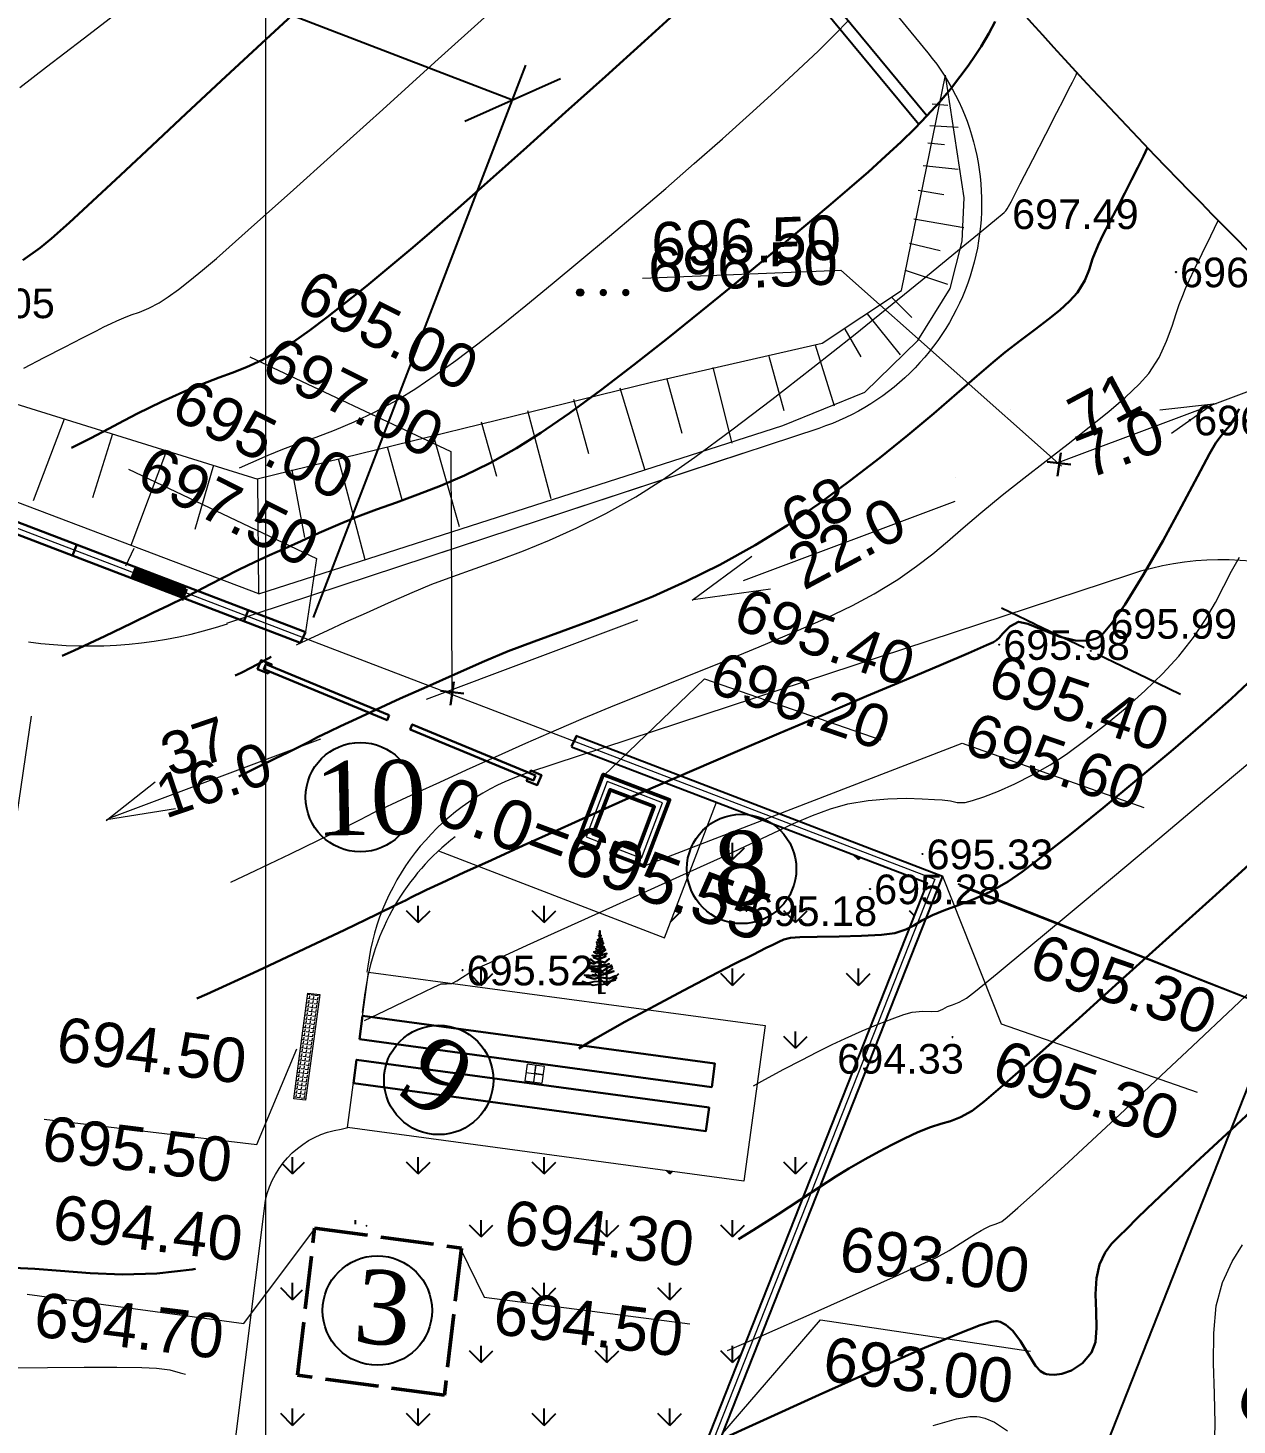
# Model space of a CAD drawing. Header units: feet. Extents: x 3381 to 1374491, y 675186 to 8751562.
# Drawn here: x 686573.64 to 686614.44, y 4375691.16 to 4375738.31 of the extents above; entities that cross this region are included whole.
import ezdxf

# ---------------------------------------------------------------- set-up
doc = ezdxf.new("R2010")
doc.units = ezdxf.units.FT
doc.header["$MEASUREMENT"] = 0
doc.header["$PDMODE"] = 34
doc.header["$PDSIZE"] = 0.01
for name, pattern in [('ACAD_ISO02W100', [15, 12, -3]), ('DASHEDX2', [38.1, 25.4, -12.7]), ('DUZ', [0])]:
    doc.linetypes.add(name, pattern=pattern)
doc.layers.get('0').update_dxf_attribs({"linetype": 'CONTINUOUS'})
doc.layers.get('Defpoints').update_dxf_attribs({"linetype": 'CONTINUOUS'})
for name, color, linetype in [('0_Point_Height', 2, 'CONTINUOUS'), ('0_Point_Point', 7, 'CONTINUOUS'), ('Aqaclar', 3, 'CONTINUOUS'), ('col bitkisi', 7, 'CONTINUOUS'), ('Layer8', 7, 'CONTINUOUS'), ('Lep-Stolb', 7, 'CONTINUOUS'), ('yol', 7, 'CONTINUOUS')]:
    doc.layers.add(name, color=color, linetype=linetype)
for name, color, linetype, lineweight in [('ANA HORIZONTAL', 24, 'CONTINUOUS', 30), ('HORIZANTAL', 24, 'CONTINUOUS', 13), ('km setka', 170, 'CONTINUOUS', 15)]:
    doc.layers.add(name, color=color, linetype=linetype, lineweight=lineweight)
doc.styles.get("Standard").update_dxf_attribs({"font": 'arial.ttf', "height": 2.5})
doc.styles.add('style5', font='ariall.ttf', dxfattribs={"height": 400})
doc.dimstyles.new('ISO-25', dxfattribs={"dimtxt": 2.5, "dimasz": 2.5, "dimexe": 1.25, "dimexo": 0.625, "dimtad": 1, "dimtxsty": 'Standard', "dimblk": 'OBLIQUE', "dimcen": 2.5, "dimadec": 0, "dimazin": 0, "dimtfac": 1, "dimtmove": 0, "dimatfit": 3, "dimldrblk": 'OBLIQUE', "dimfxl": 1, "dimarcsym": 0})

# ---------------------------------------------------------------- blocks, each defined once
blk = doc.blocks.new('gho09')
at = {"layer": 'yol', "lineweight": 20, "ltscale": 0.4}
h = blk.add_hatch(dxfattribs=at)
h.set_pattern_fill('ANGLE', color=256, scale=0.02)
h.set_pattern_definition([(0, (0, 0), (0, 0.1397), [0.1016, -0.0381]), (90, (0, 0), (-0.1397, 0), [0.1016, -0.0381])])
h.paths.add_polyline_path([(6099.173, 5735.746), (6095.576, 5735.746), (6095.576, 5736.146), (6099.173, 5736.146)])
for points in [[(6099.173, 5735.746), (6095.576, 5735.746), (6095.576, 5736.146), (6099.173, 5736.146)], [(6097.791, 5728.494), (6097.225, 5728.494), (6097.225, 5727.904), (6097.791, 5727.904)]]:
    blk.add_lwpolyline(points, close=True, dxfattribs=at)
at = {"layer": 'yol', "lineweight": 30, "ltscale": 0.4}
for points in [[(6096.362, 5734.218), (6096.362, 5722.218), (6097.162, 5722.218), (6097.162, 5734.218)], [(6097.862, 5734.218), (6097.862, 5722.218), (6098.662, 5722.218), (6098.662, 5734.218)]]:
    blk.add_lwpolyline(points, close=True, dxfattribs=at)
at = {"layer": 'yol', "lineweight": 20, "ltscale": 0.4}
blk.add_lwpolyline([(6097.508, 5728.494), (6097.508, 5727.904), (6097.508, 5728.199), (6097.791, 5728.199), (6097.225, 5728.199)], dxfattribs=at)
blk = doc.blocks.new('_Oblique')
at = {"color": 0, "linetype": 'ByBlock', "lineweight": -2}
blk.add_line((-0.5, -0.5), (0.5, 0.5), dxfattribs=at)
blk = doc.blocks.new('*D94')
at = {"color": 0, "lineweight": -2, "transparency": 16777216}
for p, q in [((686605.029, 4375709.428), (686616.985, 4375704.712)), ((686615.822, 4375705.171), (686592.684, 4375646.508)), ((686581.891, 4375650.765), (686593.847, 4375646.049))]:
    blk.add_line(p, q, dxfattribs=at)
at = {"layer": 'Defpoints', "color": 0, "lineweight": 18, "transparency": 16777216}
for p in [(686604.447, 4375709.658), (686581.309, 4375650.994), (686592.684, 4375646.508)]:
    blk.add_point(p, dxfattribs=at)
at = {"color": 0, "lineweight": -2, "transparency": 16777216, "xscale": 2.5, "yscale": 2.5, "zscale": 2.5}
for p, rotation in [((686615.822, 4375705.171), 68.47466088882773), ((686592.684, 4375646.508), 248.4746608888277)]:
    blk.add_blockref('_Oblique', p, dxfattribs=dict(at, rotation=rotation))
at = {"color": 0, "lineweight": 18, "transparency": 16777216, "insert": (686602.483, 4375676.537), "char_height": 2.5, "width": 9.62577, "attachment_point": 5, "rotation": 68.4747}
blk.add_mtext('{\\fArial|b0|i0|c238|p34;63.0}', dxfattribs=at)
blk = doc.blocks.new('*D111')
at = {"color": 0, "lineweight": -2, "transparency": 16777216}
for p, q in [((686605.089, 4375709.376), (686623.365, 4375702.206)), ((686614.845, 4375683.909), (686622.202, 4375702.662)), ((686597.732, 4375690.622), (686616.008, 4375683.452))]:
    blk.add_line(p, q, dxfattribs=at)
at = {"layer": 'Defpoints', "color": 0, "lineweight": 13, "transparency": 16777216}
for p in [(686604.507, 4375709.604), (686622.202, 4375702.662), (686597.15, 4375690.85)]:
    blk.add_point(p, dxfattribs=at)
at = {"color": 0, "lineweight": -2, "transparency": 16777216, "xscale": 2.5, "yscale": 2.5, "zscale": 2.5}
for p, rotation in [((686622.202, 4375702.662), 68.5803896214416), ((686614.845, 4375683.909), 248.5803896214416)]:
    blk.add_blockref('_Oblique', p, dxfattribs=dict(at, rotation=rotation))
at = {"color": 0, "lineweight": 13, "transparency": 16777216, "insert": (686616.753, 4375693.98), "char_height": 2.5, "attachment_point": 5, "rotation": 68.5804}
blk.add_mtext('{\\fArial|b0|i0|c238|p34;20.0}', dxfattribs=at)
blk = doc.blocks.new('*D120')
at = {"color": 0, "lineweight": -2, "transparency": 16777216}
for p, q in [((686557.917, 4375728.178), (686565.086, 4375746.807)), ((686564.637, 4375745.641), (686589.998, 4375735.88)), ((686583.277, 4375718.418), (686590.447, 4375737.047))]:
    blk.add_line(p, q, dxfattribs=at)
at = {"layer": 'Defpoints', "color": 0, "lineweight": 13, "transparency": 16777216}
for p in [(686589.998, 4375735.88), (686557.692, 4375727.595), (686583.053, 4375717.835)]:
    blk.add_point(p, dxfattribs=at)
at = {"color": 0, "lineweight": -2, "transparency": 16777216, "xscale": 2.5, "yscale": 2.5, "zscale": 2.5}
for p, rotation in [((686564.637, 4375745.641), 158.949934295339), ((686589.998, 4375735.88), 338.949934295339)]:
    blk.add_blockref('_Oblique', p, dxfattribs=dict(at, rotation=rotation))
at = {"color": 0, "lineweight": 13, "transparency": 16777216, "insert": (686578.001, 4375742.535), "char_height": 2.5, "attachment_point": 5, "rotation": 338.9499}
blk.add_mtext('{\\fArial|b0|i0|c238|p34;27.0}', dxfattribs=at)

msp = doc.modelspace()

# ---------------------------------------------------------------- hatches: boundary and pattern name
at = {"lineweight": 25}
h = msp.add_hatch(dxfattribs=at)
h.set_pattern_fill('GRASS', color=3, scale=3)
h.set_pattern_definition([(90, (1404.5853, -372.1015), (-2.121320343, 2.121320343), [0.5625, -3.680140689]), (45, (1404.5853, -372.1015), (-2.1213203436, 2.1213203436), [0.5625, -2.4375]), (135, (1404.5853, -372.1015), (-2.1213203436, -2.1213203436), [0.5625, -2.4375])])
edge = h.paths.add_edge_path()
edge.add_line((686518.245, 4375729.835), (686514.499, 4375702.72))
edge.add_line((686514.499, 4375702.72), (686506.378, 4375703.873))
edge.add_line((686506.378, 4375703.873), (686505.563, 4375698.232))
edge.add_line((686505.563, 4375698.232), (686510.215, 4375697.56))
edge.add_line((686510.215, 4375697.56), (686509.488, 4375692.177))
edge.add_line((686509.488, 4375692.177), (686501.116, 4375693.308))
edge.add_line((686501.116, 4375693.308), (686498.975, 4375677.452))
edge.add_line((686498.975, 4375677.452), (686506.301, 4375676.462))
edge.add_line((686506.301, 4375676.462), (686506.079, 4375674.808))
edge.add_line((686506.079, 4375674.808), (686505.914, 4375673.573))
edge.add_line((686505.914, 4375673.573), (686504.666, 4375664.257))
edge.add_line((686504.666, 4375664.257), (686515.386, 4375662.713))
edge.add_line((686515.386, 4375662.713), (686542.016, 4375659.12))
edge.add_line((686542.016, 4375659.12), (686542.429, 4375662.23))
edge.add_line((686542.429, 4375662.23), (686556.28, 4375660.392))
edge.add_line((686556.28, 4375660.392), (686556, 4375658.284))
edge.add_line((686556, 4375658.284), (686561.356, 4375657.574))
edge.add_line((686561.356, 4375657.574), (686561.65, 4375659.75))
edge.add_line((686561.65, 4375659.75), (686561.244, 4375659.733))
edge.add_line((686561.244, 4375659.733), (686561.593, 4375662.369))
edge.add_arc((686571.855, 4375662.191), 10.263, 114.2395, 179.0096, ccw=False)
edge.add_line((686567.641, 4375671.55), (686568.436, 4375671.243))
edge.add_line((686568.436, 4375671.243), (686568.083, 4375668.146))
edge.add_line((686568.083, 4375668.146), (686571.407, 4375667.706))
edge.add_line((686571.407, 4375667.706), (686571.812, 4375670.768))
edge.add_line((686571.812, 4375670.768), (686574.343, 4375670.433))
edge.add_line((686574.343, 4375670.433), (686573.95, 4375667.359))
edge.add_line((686573.95, 4375667.359), (686577.261, 4375666.833))
edge.add_line((686577.261, 4375666.833), (686577.887, 4375670.327))
edge.add_line((686577.887, 4375670.327), (686568.138, 4375671.754))
edge.add_arc((686571.686, 4375662.404), 10, 87.4993, 110.7786, ccw=False)
edge.add_line((686572.122, 4375672.395), (686585.768, 4375670.551))
edge.add_line((686585.768, 4375670.551), (686586.42, 4375677.931))
edge.add_line((686586.42, 4375677.931), (686579.15, 4375678.937))
edge.add_line((686579.15, 4375678.937), (686581.562, 4375697.557))
edge.add_line((686581.562, 4375697.557), (686583.143, 4375697.766))
edge.add_line((686583.143, 4375697.766), (686582.548, 4375692.678))
edge.add_line((686582.548, 4375692.678), (686587.727, 4375691.968))
edge.add_line((686587.727, 4375691.968), (686587.376, 4375689.406))
edge.add_line((686587.376, 4375689.406), (686582.274, 4375690.105))
edge.add_line((686582.274, 4375690.105), (686581.662, 4375684.737))
edge.add_line((686581.662, 4375684.737), (686586.751, 4375684.02))
edge.add_line((686586.751, 4375684.02), (686586.971, 4375684.02))
edge.add_line((686586.971, 4375684.02), (686588.22, 4375692.464))
edge.add_line((686588.22, 4375692.464), (686588.921, 4375697.203))
edge.add_line((686588.921, 4375697.203), (686583.329, 4375698.182))
edge.add_line((686583.329, 4375698.182), (686581.662, 4375697.789))
edge.add_line((686581.662, 4375697.789), (686581.662, 4375698.744))
edge.add_arc((686584.744, 4375698.066), 3.155, 95.4615, 167.5925, ccw=False)
edge.add_line((686584.443, 4375701.207), (686597.772, 4375699.4))
edge.add_line((686597.772, 4375699.4), (686598.514, 4375704.648))
edge.add_line((686598.514, 4375704.648), (686585.15, 4375706.444))
edge.add_arc((686592.824, 4375704.765), 7.856, 132.7188, 167.6546, ccw=False)
edge.add_line((686587.494, 4375710.537), (686595.119, 4375707.603))
edge.add_line((686595.119, 4375707.603), (686596.873, 4375712.187))
edge.add_line((686596.873, 4375712.187), (686603.983, 4375709.466))
edge.add_line((686603.983, 4375709.466), (686581.055, 4375651.428))
edge.add_line((686581.055, 4375651.428), (686572.125, 4375628.825))
edge.add_line((686572.125, 4375628.825), (686480.53, 4375656.702))
edge.add_line((686480.53, 4375656.702), (686505.765, 4375705.997))
edge.add_line((686505.765, 4375705.997), (686518.068, 4375730.031))
edge.add_line((686518.068, 4375730.031), (686518.338, 4375730.524))
edge.add_line((686518.338, 4375730.524), (686518.245, 4375729.835))
at = {"lineweight": 30}
h = msp.add_hatch(dxfattribs=at)
h.set_pattern_fill('ANSI31', color=256, scale=0.3)
h.set_pattern_definition([(45, (1420.786063, -378.301743), (-0.0265165042945, 0.0265165042945), [])])
h.paths.add_polyline_path([(686577.136, 4375719.741), (686577.285, 4375720.11), (686578.964, 4375719.467), (686578.815, 4375719.099)])
at = {"layer": 'col bitkisi', "ltscale": 1.5}
h = msp.add_hatch(color=256, dxfattribs=at)
edge = h.paths.add_edge_path()
edge.add_arc((686592.276, 4375729.379), 0.125, 0, 360)
h = msp.add_hatch(color=256, dxfattribs=at)
edge = h.paths.add_edge_path()
edge.add_arc((686593.058, 4375729.379), 0.125, 0, 360)
h = msp.add_hatch(color=256, dxfattribs=at)
edge = h.paths.add_edge_path()
edge.add_arc((686593.817, 4375729.379), 0.125, 0, 360)

# ---------------------------------------------------------------- linework, layer by layer
at = {"color": 7, "lineweight": 18}
for p, q in [((686597.756, 4375723.95, 374.953), (686580.343, 4375718.215, 374.953)), ((686585.013, 4375705.743, 452.353), (686584.924, 4375705.084, 452.353))]:
    msp.add_line(p, q, dxfattribs=at)
at = {"color": 7, "lineweight": 30}
for p, q in [((686583.013, 4375717.92, 798.542), (686582.838, 4375717.558, 798.542)), ((686592.157, 4375714.42, 452.353), (686591.983, 4375714.058, 452.353)), ((686592.153, 4375714.412, 452.353), (686591.986, 4375714.057))]:
    msp.add_line(p, q, dxfattribs=at)
at = {"linetype": 'Continuous', "elevation": 697.485}
for points in [[(686603.7, 4375735.052), (686595.063, 4375745.485), (686586.178, 4375759.893), (686574.367, 4375779.922), (686564.347, 4375796.861), (686553.221, 4375814.996), (686540.875, 4375835.544)], [(686603.979, 4375735.341), (686595.388, 4375745.718), (686586.52, 4375760.099), (686574.711, 4375780.125), (686564.689, 4375797.067), (686553.562, 4375815.203), (686541.217, 4375835.75)]]:
    msp.add_lwpolyline(points, dxfattribs=at)
at = {"color": 7, "lineweight": 18}
for points, elevation in [([(686595.876, 4375747.371), (686604.006, 4375737.471, -0.527044), (686600.325, 4375724.796), (686587.405, 4375720.541)], 374.953), ([(686635.557, 4375699.724), (686621.678, 4375716.691, 0.310246), (686610.81, 4375719.858), (686590.536, 4375713.182, 0.287294), (686585.109, 4375706.649), (686585.082, 4375706.448)], 690.5)]:
    msp.add_lwpolyline(points, format="xyb", dxfattribs=dict(at, elevation=elevation))
at = {"color": 7, "lineweight": 25}
for points in [[(686592.129, 4375714.427), (686604.503, 4375709.691), (686572.361, 4375628.331), (686479.956, 4375656.455), (686523.147, 4375740.827), (686582.987, 4375717.928)], [(686591.986, 4375714.053), (686603.983, 4375709.462), (686581.059, 4375651.435)]]:
    msp.add_lwpolyline(points, dxfattribs=at)
at = {"color": 1, "lineweight": 0}
msp.add_lwpolyline([(686480.243, 4375656.58), (686523.243, 4375740.58), (686604.243, 4375709.58), (686572.243, 4375628.58)], close=True, dxfattribs=at)
at = {"color": 7, "lineweight": 18}
for points in [[(686581.432, 4375719.209), (686531.059, 4375738.302)], [(686581.382, 4375723.089), (686594.686, 4375726.357), (686600.442, 4375727.668), (686603.116, 4375729.45), (686604.602, 4375736.711)], [(686581.432, 4375719.209), (686599.119, 4375724.89), (686601.888, 4375726.022), (686603.667, 4375727.765), (686604.767, 4375729.517), (686605.162, 4375731.116), (686605.235, 4375732.572), (686604.602, 4375736.711)], [(686604.159, 4375735.744), (686604.678, 4375735.702)], [(686604.076, 4375735.017), (686605.031, 4375734.955)], [(686604.013, 4375734.436), (686604.574, 4375734.374)], [(686603.847, 4375733.668), (686605.031, 4375733.544)], [(686603.681, 4375732.838), (686604.553, 4375732.693)], [(686603.536, 4375731.862), (686605.218, 4375731.572)], [(686603.39, 4375731.05), (686604.428, 4375730.801)], [(686594.386, 4375729.859), (686601.073, 4375730.134), (686608.517, 4375723.522)], [(686603.244, 4375730.137), (686604.677, 4375729.66)], [(686560.112, 4375729.703), (686581.396, 4375723.086)], [(686602.787, 4375729.224), (686603.473, 4375728.539)], [(686601.957, 4375728.663), (686603.078, 4375727.273)], [(686601.209, 4375728.145), (686601.749, 4375727.211)], [(686600.204, 4375727.616), (686600.848, 4375725.562)], [(686581.13, 4375727.206), (686587.913, 4375724.019), (686587.951, 4375715.947)], [(686598.644, 4375727.232), (686599.153, 4375725.4)], [(686596.759, 4375726.855), (686597.4, 4375724.302)], [(686593.613, 4375726.16), (686594.454, 4375723.384)], [(686595.199, 4375726.471), (686595.709, 4375724.639)], [(686592.053, 4375725.776), (686592.563, 4375723.944)], [(686613.754, 4375725.622), (686611.835, 4375725.412)], [(686613.648, 4375725.622), (686612.229, 4375724.623)], [(686574.871, 4375725.105), (686573.825, 4375722.346)], [(686590.501, 4375725.399), (686591.285, 4375722.432)], [(686606.813, 4375725.43), (686606.813, 4375725.43)], [(686576.495, 4375724.61), (686575.822, 4375722.448)], [(686588.941, 4375725.015), (686589.45, 4375723.182)], [(686585.761, 4375724.188), (686586.271, 4375722.355)], [(686587.321, 4375724.571), (686588.197, 4375721.48)], [(686578.323, 4375724.042), (686577.111, 4375720.847)], [(686584.111, 4375723.784), (686585.016, 4375720.372)], [(686577.034, 4375723.415), (686583.384, 4375720.408), (686583.015, 4375717.927)], [(686579.9, 4375723.551), (686579.274, 4375721.385)], [(686582.551, 4375723.4), (686582.972, 4375721.115)], [(686581.432, 4375719.209), (686581.396, 4375723.086)], [(686604.958, 4375723.124), (686604.958, 4375723.124)], [(686576.951, 4375720.155), (686577.226, 4375720.755)], [(686593.061, 4375713.066), (686596.477, 4375716.34), (686602.422, 4375714.284)], [(686594.419, 4375710.018), (686605.166, 4375714.175), (686611.3, 4375712.003)], [(686576.288, 4375711.567), (686577.936, 4375712.866)], [(686576.3, 4375711.6), (686578.624, 4375711.967)], [(686604.502, 4375709.688), (686606.488, 4375704.702), (686613.094, 4375702.392)], [(686574.188, 4375701.486), (686581.366, 4375700.629), (686582.722, 4375703.855)], [(686573.618, 4375695.575), (686580.929, 4375694.591), (686583.35, 4375697.816)], [(686588.231, 4375697.13), (686589.038, 4375695.478), (686595.976, 4375694.582)], [(686597.087, 4375690.893), (686600.391, 4375694.709), (686607.469, 4375693.652)]]:
    msp.add_lwpolyline(points, dxfattribs=at)
at = {"color": 7, "lineweight": 30, "elevation": 701.242}
msp.add_lwpolyline([(686557.688, 4375727.596), (686582.987, 4375717.928)], dxfattribs=at)
at = {"color": 7, "lineweight": 30}
for points in [[(686557.567, 4375727.23), (686582.809, 4375717.573)], [(686608.039, 4375723.668), (686608.834, 4375723.577)], [(686608.492, 4375723.967), (686608.385, 4375723.187)], [(686575.291, 4375720.873), (686575.149, 4375720.504)], [(686577.284, 4375720.113), (686577.133, 4375719.741)], [(686578.974, 4375719.471), (686578.82, 4375719.091)], [(686579.005, 4375719.373), (686578.851, 4375718.993)], [(686581.075, 4375718.652), (686580.924, 4375718.279)], [(686588.013, 4375716.24), (686587.906, 4375715.46)], [(686587.56, 4375715.941), (686588.355, 4375715.85)]]:
    msp.add_lwpolyline(points, dxfattribs=at)
at = {"color": 7, "linetype": 'DASHEDX2', "lineweight": 18, "ltscale": 0.3}
for points in [[(686615.62, 4375726.341), (686572.901, 4375710.332)], [(686573.755, 4375715.084), (686568.222, 4375677.865)]]:
    msp.add_lwpolyline(points, dxfattribs=at)
at = {"color": 7, "lineweight": 18}
for points, elevation in [([(686596.054, 4375718.998), (686598.068, 4375720.489)], 697), ([(686596.092, 4375719.024), (686598.697, 4375719.385)], 697), ([(686587.494, 4375710.537), (686595.119, 4375707.603), (686596.873, 4375712.187)], 695.5)]:
    msp.add_lwpolyline(points, dxfattribs=dict(at, elevation=elevation))
at = {"color": 7, "linetype": 'DUZ', "lineweight": 30}
for points in [[(686581.843, 4375716.757), (686581.871, 4375716.825), (686581.512, 4375716.973), (686581.39, 4375716.674), (686581.748, 4375716.527), (686581.774, 4375716.591)], [(686590.577, 4375713.162), (686590.611, 4375713.246), (686590.97, 4375713.098), (686590.831, 4375712.759), (686590.472, 4375712.907), (686590.508, 4375712.994)]]:
    msp.add_lwpolyline(points, dxfattribs=at)
for points in [[(686585.83, 4375715.113), (686585.76, 4375714.945), (686581.603, 4375716.669), (686581.673, 4375716.837)], [(686590.769, 4375713.082), (686590.699, 4375712.915), (686586.543, 4375714.638), (686586.612, 4375714.806)]]:
    msp.add_lwpolyline(points, close=True, dxfattribs=at)
at = {"color": 7, "linetype": 'DUZ', "lineweight": 50, "elevation": 695.5, "flags": 128}
msp.add_lwpolyline([(686592.993, 4375711.002), (686592.85, 4375710.628), (686592.196, 4375710.879), (686593.054, 4375713.12), (686595.295, 4375712.262), (686594.438, 4375710.021), (686593.317, 4375710.45), (686593.46, 4375710.823), (686594.207, 4375710.537), (686594.779, 4375712.032), (686593.285, 4375712.604), (686592.713, 4375711.109), (686592.993, 4375711.002)], dxfattribs=at)
at = {"color": 7, "linetype": 'DUZ', "lineweight": 13, "elevation": 695.5}
msp.add_lwpolyline([(686593.412, 4375710.653), (686594.346, 4375710.296), (686595.061, 4375712.164), (686593.193, 4375712.879), (686592.478, 4375711.011), (686592.945, 4375710.832)], dxfattribs=at)
at = {"color": 7, "lineweight": 15, "elevation": 931.185}
msp.add_lwpolyline([(686584.828, 4375704.182), (686585.135, 4375706.446), (686598.514, 4375704.648), (686597.802, 4375699.396), (686584.425, 4375701.209), (686584.734, 4375703.489)], dxfattribs=at)
at = {"color": 7, "lineweight": 18}
msp.add_lwpolyline([(686578.25, 4375671.591), (686581.662, 4375698.744, -0.312203), (686584.213, 4375701.152), (686584.443, 4375701.207)], format="xyb", dxfattribs=at)
at = {"color": 7, "linetype": 'ACAD_ISO02W100', "lineweight": 50, "ltscale": 0.15, "elevation": 243.171}
msp.add_lwpolyline([(686583.317, 4375697.813), (686588.272, 4375697.136), (686587.697, 4375692.168), (686582.742, 4375692.845), (686583.317, 4375697.813)], dxfattribs=at)
at = {"color": 7, "linetype": 'DUZ', "lineweight": 25}
for centre in [(686584.859, 4375712.35, 696.5), (686597.724, 4375709.929, 1390.5), (686587.505, 4375702.809, 1622.185), (686585.434, 4375695.027, -490.539)]:
    msp.add_circle(centre, 1.846, dxfattribs=at)
at = {"color": 7, "lineweight": 18}
for centre, radius, start, end in [((686575.691, 4375732.452, 374.953), 15, 262.209, 288.2269), ((686592.941, 4375704.677, 452.353), 8, 127.5671, 172.343)]:
    msp.add_arc(centre, radius, start, end, dxfattribs=at)
at = {"linetype": 'Continuous'}
msp.add_open_spline([(686532.216, 4375862.55), (686534.037, 4375859.08), (686540.343, 4375847.062), (686550.24, 4375829.08), (686564.234, 4375809.816), (686575.006, 4375789.618), (686585.969, 4375771.733), (686595.096, 4375754.329), (686608.511, 4375735.808), (686625.111, 4375721.519), (686636.646, 4375706.682), (686644.576, 4375696.2), (686655.894, 4375684.281), (686664.143, 4375673.589), (686668.587, 4375667.829)], degree=3, knots=[0, 0, 0, 0, 11.75951, 40.72321, 61.46233, 83.054979, 109.290717, 124.392744, 141.962718, 177.533008, 189.558821, 198.276488, 216.955448, 238.768866, 238.768866, 238.768866, 238.768866], dxfattribs=at)
at = {"layer": '0_Point_Point'}
for p in [(686612.381, 4375730.072, 696.581), (686612.857, 4375725.075, 696.212), (686606.414, 4375717.498, 695.976), (686609.509, 4375717.288, 695.988), (686603.828, 4375710.436, 695.334), (686602.06, 4375709.254, 695.283), (686597.89, 4375708.517, 695.181), (686588.31, 4375706.515, 695.524), (686604.842, 4375704.257, 694.334)]:
    msp.add_point(p, dxfattribs=at)
at = {"layer": 'ANA HORIZONTAL', "color": 32, "lineweight": 30}
for points, elevation in [([(686573.473, 4375730.468), (686574.061, 4375730.885), (686574.437, 4375731.199), (686575.037, 4375731.737), (686575.826, 4375732.464), (686576.769, 4375733.343), (686577.831, 4375734.337), (686578.975, 4375735.409), (686580.168, 4375736.524), (686581.374, 4375737.645), (686582.558, 4375738.736)], 700), ([(686575.115, 4375724.141), (686575.762, 4375724.466), (686576.358, 4375724.776), (686576.886, 4375725.056), (686577.344, 4375725.296), (686577.73, 4375725.49), (686578.172, 4375725.7), (686578.519, 4375725.859), (686578.868, 4375726.013), (686579.317, 4375726.21), (686579.688, 4375726.36), (686580.096, 4375726.507), (686580.539, 4375726.668), (686581.019, 4375726.859), (686581.536, 4375727.096), (686582.09, 4375727.396), (686582.6, 4375727.716), (686583.15, 4375728.1), (686583.744, 4375728.545), (686584.385, 4375729.049), (686585.079, 4375729.611), (686585.827, 4375730.23), (686586.634, 4375730.903), (686587.269, 4375731.445), (686588.158, 4375732.224), (686589.245, 4375733.186), (686590.474, 4375734.283), (686591.788, 4375735.462), (686593.132, 4375736.673), (686594.45, 4375737.866), (686595.684, 4375738.988)], 699), ([(686574.8, 4375717.118), (686575.199, 4375717.299), (686576.238, 4375717.787), (686577.152, 4375718.225), (686577.886, 4375718.581), (686578.383, 4375718.818), (686578.943, 4375719.087), (686579.382, 4375719.313), (686579.78, 4375719.526), (686580.217, 4375719.755), (686580.774, 4375720.031), (686581.293, 4375720.278), (686581.796, 4375720.512), (686582.309, 4375720.746), (686582.86, 4375720.993), (686583.475, 4375721.266), (686584.18, 4375721.577), (686584.771, 4375721.82), (686585.406, 4375722.055), (686586.083, 4375722.297), (686586.804, 4375722.56), (686587.57, 4375722.86), (686588.379, 4375723.211), (686589.234, 4375723.627), (686590.134, 4375724.123), (686590.954, 4375724.642), (686591.913, 4375725.31), (686592.971, 4375726.089), (686594.09, 4375726.945), (686595.23, 4375727.841), (686596.353, 4375728.74), (686597.419, 4375729.607), (686598.39, 4375730.405), (686599.226, 4375731.098), (686599.889, 4375731.651), (686600.659, 4375732.298), (686601.364, 4375732.899), (686602.004, 4375733.458), (686602.583, 4375733.978), (686603.104, 4375734.463), (686603.569, 4375734.916), (686603.979, 4375735.341), (686604.401, 4375735.808), (686604.77, 4375736.246), (686605.092, 4375736.654), (686605.371, 4375737.03), (686605.61, 4375737.374), (686605.813, 4375737.684), (686606.07, 4375738.123), (686606.277, 4375738.531)], 698), ([(686580.755, 4375713.054), (686581.346, 4375713.34), (686582.033, 4375713.676), (686582.392, 4375713.849), (686582.797, 4375714.045), (686583.107, 4375714.207), (686583.416, 4375714.372), (686583.818, 4375714.572), (686584.186, 4375714.747), (686584.725, 4375714.997), (686585.409, 4375715.311), (686586.209, 4375715.676), (686587.1, 4375716.079), (686588.054, 4375716.506), (686589.044, 4375716.944), (686589.853, 4375717.28), (686590.722, 4375717.609), (686591.649, 4375717.945), (686592.628, 4375718.301), (686593.657, 4375718.691), (686594.73, 4375719.128), (686595.843, 4375719.625), (686596.994, 4375720.194), (686598.178, 4375720.85), (686599.258, 4375721.521), (686600.331, 4375722.253), (686601.379, 4375723.021), (686602.386, 4375723.801), (686603.335, 4375724.569), (686604.209, 4375725.299), (686604.991, 4375725.968), (686605.665, 4375726.552), (686606.213, 4375727.025), (686606.619, 4375727.364), (686607.149, 4375727.776), (686607.637, 4375728.144), (686608.079, 4375728.477), (686608.466, 4375728.788), (686608.794, 4375729.086), (686609.056, 4375729.384), (686609.309, 4375729.79), (686609.451, 4375730.147), (686609.57, 4375730.522), (686609.755, 4375730.983), (686609.939, 4375731.358), (686610.104, 4375731.675), (686610.266, 4375731.98), (686610.444, 4375732.317), (686610.654, 4375732.733), (686610.881, 4375733.186), (686611.093, 4375733.604), (686611.28, 4375733.983), (686611.415, 4375734.275)], 697), ([(686579.338, 4375705.552), (686579.681, 4375705.705), (686581.404, 4375706.495), (686582.977, 4375707.232), (686584.333, 4375707.877), (686585.402, 4375708.393), (686586.115, 4375708.74), (686586.402, 4375708.88), (686586.568, 4375708.962), (686586.697, 4375709.03), (686586.862, 4375709.114), (686587.095, 4375709.223), (686587.607, 4375709.46), (686588.353, 4375709.804), (686589.283, 4375710.23), (686590.351, 4375710.717), (686591.509, 4375711.241), (686592.71, 4375711.781), (686593.907, 4375712.312), (686594.901, 4375712.745), (686596.122, 4375713.273), (686597.504, 4375713.866), (686598.979, 4375714.495), (686600.478, 4375715.134), (686601.936, 4375715.754), (686603.283, 4375716.326), (686604.453, 4375716.822), (686605.377, 4375717.215), (686605.989, 4375717.476), (686606.221, 4375717.577), (686606.323, 4375717.649), (686606.419, 4375717.729), (686606.544, 4375717.875), (686606.77, 4375718.105), (686607.07, 4375718.269), (686607.382, 4375718.204), (686607.876, 4375717.995), (686608.476, 4375717.762), (686608.981, 4375717.639), (686609.349, 4375717.624), (686609.58, 4375717.666), (686609.689, 4375717.705), (686609.759, 4375717.744), (686609.921, 4375717.879), (686610.209, 4375718.209), (686610.659, 4375718.845), (686611.29, 4375719.863), (686611.945, 4375721.009), (686612.57, 4375722.154), (686613.112, 4375723.172), (686613.516, 4375723.934), (686613.728, 4375724.311), (686613.905, 4375724.546), (686614.056, 4375724.72), (686614.202, 4375724.897), (686614.361, 4375725.141), (686614.516, 4375725.46)], 696), ([(686592.234, 4375703.875), (686592.791, 4375704.212), (686593.787, 4375704.768), (686594.792, 4375705.314), (686595.764, 4375705.832), (686596.666, 4375706.303), (686597.457, 4375706.711), (686598.099, 4375707.036), (686598.551, 4375707.263), (686598.776, 4375707.372), (686598.986, 4375707.473), (686599.155, 4375707.546), (686599.376, 4375707.607), (686599.691, 4375707.628), (686600.277, 4375707.641), (686601.013, 4375707.652), (686601.775, 4375707.67), (686602.442, 4375707.705), (686602.89, 4375707.764), (686603.261, 4375707.885), (686603.539, 4375708.026), (686603.811, 4375708.188), (686604.167, 4375708.372), (686604.552, 4375708.528), (686605.013, 4375708.697), (686605.537, 4375708.9), (686606.111, 4375709.162), (686606.722, 4375709.504), (686607.189, 4375709.832), (686607.921, 4375710.391), (686608.854, 4375711.129), (686609.922, 4375711.993), (686611.06, 4375712.932), (686612.203, 4375713.893), (686613.285, 4375714.824), (686614.241, 4375715.673), (686615.006, 4375716.387)], 695), ([(686597.623, 4375697.441), (686598.11, 4375697.736), (686598.945, 4375698.267), (686599.695, 4375698.758), (686600.349, 4375699.191), (686600.901, 4375699.549), (686601.341, 4375699.817), (686601.896, 4375700.131), (686602.369, 4375700.393), (686602.797, 4375700.621), (686603.217, 4375700.833), (686603.667, 4375701.045), (686604.094, 4375701.217), (686604.448, 4375701.326), (686604.773, 4375701.421), (686605.112, 4375701.552), (686605.509, 4375701.766), (686605.91, 4375702.081), (686606.694, 4375702.754), (686607.785, 4375703.716), (686609.109, 4375704.897), (686610.591, 4375706.227), (686612.154, 4375707.638), (686613.724, 4375709.059), (686615.224, 4375710.422)], 694), ([(686596.958, 4375690.644), (686598.335, 4375691.267), (686600.347, 4375692.181), (686602.178, 4375693.007), (686603.761, 4375693.708), (686605.029, 4375694.244), (686605.771, 4375694.529), (686606.145, 4375694.646), (686606.301, 4375694.673), (686606.348, 4375694.671), (686606.45, 4375694.642), (686606.635, 4375694.551), (686606.874, 4375694.347), (686607.14, 4375693.993), (686607.422, 4375693.508), (686607.639, 4375693.167), (686607.815, 4375692.981), (686607.944, 4375692.906), (686608.013, 4375692.886), (686608.102, 4375692.872), (686608.277, 4375692.863), (686608.533, 4375692.892), (686608.857, 4375693.005), (686609.223, 4375693.255), (686609.534, 4375693.608), (686609.661, 4375693.959), (686609.697, 4375694.441), (686609.686, 4375694.999), (686609.671, 4375695.579), (686609.695, 4375696.124), (686609.8, 4375696.58), (686609.996, 4375696.981), (686610.209, 4375697.278), (686610.451, 4375697.53), (686610.731, 4375697.795), (686611.063, 4375698.13), (686611.396, 4375698.457), (686612.077, 4375699.102), (686613.045, 4375700.01), (686614.239, 4375701.126), (686615.599, 4375702.396)], 693), ([(686573.153, 4375696.468), (686573.874, 4375696.437), (686574.747, 4375696.366), (686575.742, 4375696.291), (686576.833, 4375696.249), (686577.991, 4375696.276), (686579.187, 4375696.409), (686579.303, 4375696.435)], 695)]:
    msp.add_lwpolyline(points, dxfattribs=dict(at, elevation=elevation))
at = {"layer": 'ANA HORIZONTAL', "color": 16, "lineweight": 30, "elevation": 697.5}
msp.add_lwpolyline([(686580.634, 4375716.452), (686580.835, 4375716.548), (686581.185, 4375716.729), (686581.502, 4375716.898), (686581.851, 4375717.082)], dxfattribs=at)
at = {"layer": 'Aqaclar', "color": 3}
msp.add_lwpolyline([(686593.127, 4375705.738), (686592.915, 4375705.731), (686592.919, 4375706.025), (686592.711, 4375706.001), (686592.501, 4375706.077), (686592.351, 4375706.131), (686592.501, 4375706.077), (686592.376, 4375706.05), (686592.501, 4375706.077), (686592.755, 4375706.131), (686592.92, 4375706.138), (686592.919, 4375706.025), (686592.964, 4375706.03), (686592.968, 4375705.732), (686592.964, 4375706.03), (686593.14, 4375706.05), (686593.307, 4375706.144), (686593.475, 4375706.188), (686593.307, 4375706.144), (686593.5, 4375706.253), (686593.307, 4375706.144), (686593.166, 4375706.107), (686592.963, 4375706.137), (686592.964, 4375706.03), (686592.963, 4375706.137), (686592.945, 4375706.139), (686592.92, 4375706.138), (686592.922, 4375706.261), (686592.919, 4375706.261), (686592.749, 4375706.22), (686592.49, 4375706.293), (686592.749, 4375706.22), (686592.919, 4375706.261), (686592.922, 4375706.261), (686592.922, 4375706.307), (686592.913, 4375706.309), (686592.698, 4375706.358), (686592.828, 4375706.329), (686592.755, 4375706.317), (686592.427, 4375706.35), (686592.755, 4375706.317), (686592.828, 4375706.329), (686592.923, 4375706.343), (686592.922, 4375706.307), (686592.923, 4375706.343), (686592.96, 4375706.349), (686592.963, 4375706.137), (686592.961, 4375706.261), (686592.964, 4375706.261), (686593.267, 4375706.228), (686593.469, 4375706.317), (686593.267, 4375706.228), (686592.961, 4375706.261), (686592.96, 4375706.349), (686593.071, 4375706.366), (686593.368, 4375706.576), (686593.106, 4375706.39), (686593.128, 4375706.382), (686593.412, 4375706.479), (686593.128, 4375706.382), (686593.02, 4375706.423), (686592.959, 4375706.432), (686592.96, 4375706.349), (686592.959, 4375706.432), (686592.924, 4375706.438), (686592.923, 4375706.343), (686592.924, 4375706.438), (686592.66, 4375706.479), (686592.924, 4375706.438), (686592.925, 4375706.487), (686592.856, 4375706.487), (686592.534, 4375706.609), (686592.856, 4375706.487), (686592.925, 4375706.487), (686592.926, 4375706.59), (686592.837, 4375706.552), (686592.629, 4375706.601), (686592.837, 4375706.552), (686592.957, 4375706.603), (686592.958, 4375706.487), (686592.925, 4375706.487), (686592.958, 4375706.487), (686592.959, 4375706.432), (686592.958, 4375706.487), (686593.039, 4375706.487), (686593.238, 4375706.62), (686593.33, 4375706.682), (686593.238, 4375706.62), (686593.26, 4375706.617), (686593.355, 4375706.633), (686593.26, 4375706.617), (686593.103, 4375706.641), (686593.075, 4375706.654), (686592.957, 4375706.603), (686593.075, 4375706.654), (686593.254, 4375706.73), (686593.075, 4375706.654), (686593.014, 4375706.682), (686593.121, 4375706.706), (686593.014, 4375706.682), (686592.945, 4375706.714), (686592.956, 4375706.709), (686592.956, 4375706.669), (686593.014, 4375706.682), (686592.956, 4375706.669), (686592.957, 4375706.603), (686592.956, 4375706.669), (686592.927, 4375706.663), (686592.926, 4375706.59), (686592.927, 4375706.663), (686592.831, 4375706.641), (686592.654, 4375706.649), (686592.831, 4375706.641), (686592.927, 4375706.663), (686592.928, 4375706.754), (686592.983, 4375706.747), (686592.955, 4375706.75), (686592.956, 4375706.709), (686592.955, 4375706.75), (686592.928, 4375706.754), (686592.755, 4375706.779), (686592.622, 4375706.884), (686592.755, 4375706.779), (686592.819, 4375706.77), (686592.755, 4375706.73), (686592.585, 4375706.771), (686592.755, 4375706.73), (686592.819, 4375706.77), (686592.929, 4375706.838), (686592.928, 4375706.754), (686592.955, 4375706.75), (686592.954, 4375706.814), (686593.115, 4375706.771), (686593.254, 4375706.892), (686593.115, 4375706.771), (686592.954, 4375706.814), (686592.953, 4375706.895), (686593.14, 4375706.981), (686592.913, 4375706.876), (686592.73, 4375706.941), (686592.913, 4375706.876), (686592.929, 4375706.884), (686592.929, 4375706.838), (686592.931, 4375706.996), (686592.913, 4375706.989), (686592.825, 4375706.981), (686592.679, 4375707.006), (686592.825, 4375706.981), (686592.913, 4375706.989), (686592.931, 4375706.996), (686592.952, 4375707.003), (686592.953, 4375706.895), (686592.952, 4375707.003), (686593.172, 4375707.079), (686593.066, 4375707.042), (686593.14, 4375707.038), (686592.989, 4375707.046), (686592.875, 4375707.103), (686592.932, 4375707.074), (686592.931, 4375706.996), (686592.952, 4375707.003), (686592.951, 4375707.097), (686592.825, 4375707.062), (686592.736, 4375707.135), (686592.825, 4375707.062), (686592.932, 4375707.092), (686592.932, 4375707.074), (686592.932, 4375707.092), (686593.033, 4375707.119), (686593.134, 4375707.2), (686593.033, 4375707.119), (686592.951, 4375707.097), (686592.95, 4375707.138), (686592.983, 4375707.135), (686593.109, 4375707.249), (686592.983, 4375707.135), (686592.95, 4375707.138), (686592.933, 4375707.139), (686592.932, 4375707.092), (686592.933, 4375707.139), (686592.793, 4375707.151), (686592.933, 4375707.139), (686592.933, 4375707.155), (686592.806, 4375707.241), (686592.933, 4375707.155), (686592.934, 4375707.267), (686592.938, 4375707.265), (686592.825, 4375707.313), (686592.938, 4375707.265), (686593.046, 4375707.33), (686592.949, 4375707.271), (686592.95, 4375707.138), (686592.949, 4375707.204), (686593.09, 4375707.297), (686592.949, 4375707.204), (686592.948, 4375707.341), (686593.008, 4375707.354), (686593.065, 4375707.419), (686593.008, 4375707.354), (686592.948, 4375707.341), (686592.935, 4375707.338), (686592.934, 4375707.267), (686592.935, 4375707.338), (686592.894, 4375707.33), (686592.844, 4375707.394), (686592.894, 4375707.33), (686592.935, 4375707.338), (686592.936, 4375707.432), (686592.825, 4375707.459), (686592.957, 4375707.427), (686593.046, 4375707.475), (686592.957, 4375707.427), (686592.947, 4375707.429), (686592.948, 4375707.341), (686592.947, 4375707.429), (686592.946, 4375707.474), (686593.027, 4375707.516), (686592.946, 4375707.474), (686592.945, 4375707.546), (686592.976, 4375707.54), (686592.945, 4375707.546), (686592.894, 4375707.556), (686592.938, 4375707.548), (686592.936, 4375707.432), (686592.937, 4375707.476), (686592.894, 4375707.483), (686592.937, 4375707.476), (686592.937, 4375707.506), (686592.862, 4375707.532), (686592.937, 4375707.506), (686592.938, 4375707.548), (686592.938, 4375707.587), (686592.913, 4375707.597), (686592.945, 4375707.585), (686592.976, 4375707.573), (686593.001, 4375707.54), (686592.988, 4375707.557), (686593.02, 4375707.581), (686592.976, 4375707.548), (686592.988, 4375707.557), (686592.976, 4375707.573), (686592.945, 4375707.585), (686592.945, 4375707.546), (686592.945, 4375707.585), (686592.944, 4375707.647), (686592.983, 4375707.678), (686592.949, 4375707.651), (686592.97, 4375707.637), (686592.949, 4375707.651), (686592.939, 4375707.657), (686592.894, 4375707.686), (686592.939, 4375707.657), (686592.94, 4375707.717), (686592.913, 4375707.751), (686592.94, 4375707.717), (686592.941, 4375707.839), (686592.944, 4375707.654), (686592.944, 4375707.647), (686592.944, 4375707.654), (686592.939, 4375707.657), (686592.939, 4375707.643), (686592.944, 4375707.647), (686592.932, 4375707.637), (686592.939, 4375707.643), (686592.938, 4375707.587)], dxfattribs=at)
at = {"layer": 'col bitkisi', "lineweight": 13, "ltscale": 1.5}
msp.add_circle((686592.276, 4375729.379), 0.125, dxfattribs=at)
at = {"layer": 'HORIZANTAL', "color": 32, "linetype": 'Continuous', "lineweight": 13}
for points, elevation in [([(686573.372, 4375736.3), (686574.273, 4375736.998), (686575.511, 4375737.946), (686577.019, 4375739.097), (686578.729, 4375740.4), (686580.575, 4375741.806), (686582.491, 4375743.267), (686584.408, 4375744.733), (686586.261, 4375746.154), (686587.982, 4375747.482), (686589.504, 4375748.667), (686590.76, 4375749.66), (686591.685, 4375750.412), (686592.209, 4375750.874), (686592.802, 4375751.503), (686593.357, 4375752.163), (686593.859, 4375752.81), (686594.291, 4375753.401), (686594.637, 4375753.895), (686594.88, 4375754.248), (686595.005, 4375754.417), (686595.155, 4375754.56), (686595.289, 4375754.672), (686595.327, 4375754.703)], 700.5), ([(686573.504, 4375726.83), (686574.196, 4375727.183), (686574.879, 4375727.535), (686575.487, 4375727.85), (686575.953, 4375728.09), (686576.208, 4375728.22), (686576.448, 4375728.333), (686576.641, 4375728.42), (686576.885, 4375728.527), (686577.128, 4375728.622), (686577.406, 4375728.722), (686577.719, 4375728.851), (686578.068, 4375729.033), (686578.377, 4375729.231), (686578.721, 4375729.483), (686579.105, 4375729.784), (686579.531, 4375730.133), (686580.006, 4375730.529), (686580.438, 4375730.906), (686581.294, 4375731.671), (686582.496, 4375732.749), (686583.963, 4375734.07), (686585.617, 4375735.56), (686587.378, 4375737.149), (686589.166, 4375738.764)], 699.5), ([(686580.78, 4375723.468), (686581.166, 4375723.638), (686581.748, 4375723.894), (686582.246, 4375724.096), (686582.785, 4375724.293), (686583.366, 4375724.501), (686583.988, 4375724.736), (686584.653, 4375725.013), (686585.361, 4375725.349), (686586.112, 4375725.76), (686586.731, 4375726.143), (686587.387, 4375726.587), (686588.084, 4375727.09), (686588.823, 4375727.651), (686589.609, 4375728.268), (686590.442, 4375728.941), (686591.327, 4375729.668), (686592.266, 4375730.447), (686593.262, 4375731.277), (686594.201, 4375732.069), (686595.164, 4375732.894), (686596.129, 4375733.734), (686597.078, 4375734.571), (686597.99, 4375735.388), (686598.847, 4375736.167), (686599.628, 4375736.891), (686600.314, 4375737.541), (686600.886, 4375738.1), (686601.323, 4375738.55)], 698.5), ([(686582.703, 4375717.495), (686583.189, 4375717.722), (686583.748, 4375717.978), (686584.374, 4375718.263), (686585.064, 4375718.573), (686585.811, 4375718.907), (686586.612, 4375719.261), (686587.275, 4375719.535), (686587.981, 4375719.8), (686588.731, 4375720.068), (686589.524, 4375720.353), (686590.361, 4375720.668), (686591.243, 4375721.026), (686592.169, 4375721.44), (686593.139, 4375721.922), (686594.156, 4375722.486), (686595.053, 4375723.058), (686596.152, 4375723.826), (686597.398, 4375724.745), (686598.74, 4375725.767), (686600.123, 4375726.846), (686601.495, 4375727.933), (686602.803, 4375728.983), (686603.993, 4375729.949), (686605.012, 4375730.782), (686605.808, 4375731.438), (686606.327, 4375731.868), (686606.517, 4375732.025), (686606.584, 4375732.084), (686606.636, 4375732.132), (686606.689, 4375732.201), (686606.815, 4375732.443), (686607.129, 4375733.052), (686607.548, 4375733.866), (686607.988, 4375734.722), (686608.365, 4375735.457), (686608.593, 4375735.908), (686608.76, 4375736.229), (686608.895, 4375736.477), (686609.017, 4375736.73), (686609.041, 4375736.795)], 697.5), ([(686580.487, 4375709.481), (686581.327, 4375709.877), (686582.506, 4375710.443), (686583.449, 4375710.901), (686584.098, 4375711.219), (686584.397, 4375711.365), (686584.664, 4375711.494), (686584.869, 4375711.602), (686585.074, 4375711.71), (686585.34, 4375711.843), (686585.612, 4375711.972), (686586.092, 4375712.194), (686586.745, 4375712.495), (686587.539, 4375712.859), (686588.442, 4375713.27), (686589.421, 4375713.713), (686590.443, 4375714.17), (686591.475, 4375714.628), (686592.385, 4375715.017), (686593.443, 4375715.451), (686594.607, 4375715.921), (686595.836, 4375716.413), (686597.087, 4375716.917), (686598.318, 4375717.421), (686599.486, 4375717.915), (686600.551, 4375718.385), (686601.469, 4375718.822), (686602.199, 4375719.213), (686602.992, 4375719.701), (686603.631, 4375720.141), (686604.174, 4375720.559), (686604.677, 4375720.982), (686605.198, 4375721.437), (686605.793, 4375721.949), (686606.519, 4375722.547), (686607.248, 4375723.121), (686607.997, 4375723.703), (686608.742, 4375724.279), (686609.455, 4375724.837), (686610.111, 4375725.366), (686610.682, 4375725.852), (686611.143, 4375726.284), (686611.468, 4375726.65), (686611.812, 4375727.193), (686612.066, 4375727.74), (686612.249, 4375728.249), (686612.382, 4375728.675), (686612.486, 4375728.975), (686612.611, 4375729.275), (686612.708, 4375729.514), (686612.837, 4375729.813), (686613.006, 4375730.166), (686613.269, 4375730.702), (686613.56, 4375731.296), (686613.806, 4375731.813)], 696.5), ([(686584.997, 4375704.816), (686585.688, 4375705.145), (686586.683, 4375705.622), (686587.337, 4375705.936), (686587.591, 4375706.053), (686587.772, 4375706.055), (686587.948, 4375706.065), (686588.115, 4375706.148), (686588.311, 4375706.279), (686588.516, 4375706.41), (686588.68, 4375706.502), (686588.812, 4375706.572), (686588.981, 4375706.655), (686589.216, 4375706.765), (686589.741, 4375707.007), (686590.493, 4375707.352), (686591.412, 4375707.772), (686592.436, 4375708.238), (686593.502, 4375708.722), (686594.549, 4375709.195), (686595.515, 4375709.629), (686596.339, 4375709.995), (686597.235, 4375710.401), (686598.048, 4375710.786), (686598.79, 4375711.141), (686599.475, 4375711.459), (686600.115, 4375711.733), (686600.723, 4375711.956), (686601.311, 4375712.121), (686601.995, 4375712.24), (686602.664, 4375712.298), (686603.284, 4375712.312), (686603.82, 4375712.3), (686604.236, 4375712.277), (686604.497, 4375712.262), (686604.777, 4375712.223), (686605, 4375712.173), (686605.27, 4375712.175), (686605.516, 4375712.236), (686605.9, 4375712.365), (686606.388, 4375712.555), (686606.945, 4375712.802), (686607.538, 4375713.1), (686608.133, 4375713.444), (686608.682, 4375713.807), (686609.308, 4375714.26), (686609.979, 4375714.78), (686610.663, 4375715.345), (686611.329, 4375715.935), (686611.943, 4375716.529), (686612.476, 4375717.104), (686612.977, 4375717.742), (686613.38, 4375718.349), (686613.71, 4375718.925), (686613.992, 4375719.468), (686614.254, 4375719.978), (686614.522, 4375720.452)], 695.5), ([(686598.129, 4375702.609), (686598.512, 4375702.821), (686599.155, 4375703.169), (686599.747, 4375703.481), (686600.288, 4375703.758), (686600.779, 4375704), (686601.222, 4375704.209), (686601.796, 4375704.465), (686602.331, 4375704.69), (686602.804, 4375704.876), (686603.195, 4375705.013), (686603.48, 4375705.092), (686603.841, 4375705.129), (686604.146, 4375705.122), (686604.356, 4375705.131), (686604.517, 4375705.197), (686604.674, 4375705.283), (686604.845, 4375705.349), (686605.062, 4375705.434), (686605.311, 4375705.565), (686605.616, 4375705.807), (686606.345, 4375706.405), (686607.415, 4375707.291), (686608.742, 4375708.394), (686610.241, 4375709.645), (686611.831, 4375710.975), (686613.425, 4375712.315), (686614.942, 4375713.594)], 694.5), ([(686597.254, 4375693.674), (686598.378, 4375694.165), (686600.21, 4375694.975), (686601.791, 4375695.68), (686603.048, 4375696.245), (686603.907, 4375696.636), (686604.297, 4375696.818), (686604.73, 4375697.056), (686605.103, 4375697.288), (686605.404, 4375697.485), (686605.616, 4375697.619), (686605.803, 4375697.724), (686605.957, 4375697.806), (686606.113, 4375697.882), (686606.315, 4375697.952), (686606.507, 4375698.036), (686606.688, 4375698.18), (686607.045, 4375698.491), (686607.537, 4375698.93), (686608.121, 4375699.458), (686608.756, 4375700.038), (686609.399, 4375700.63), (686609.869, 4375701.068), (686610.655, 4375701.804), (686611.699, 4375702.785), (686612.94, 4375703.953), (686614.32, 4375705.254), (686615.779, 4375706.633)], 693.5), ([(686613.683, 4375690.294), (686613.706, 4375691.216), (686613.68, 4375692.222), (686613.649, 4375693.256), (686613.655, 4375694.263), (686613.741, 4375695.188), (686613.95, 4375695.975), (686614.28, 4375696.685), (686614.627, 4375697.25)], 692.5), ([(686573.034, 4375693.1), (686574.303, 4375693.109), (686575.541, 4375693.113), (686576.64, 4375693.113), (686577.491, 4375693.105), (686577.986, 4375693.088), (686578.427, 4375693.024), (686578.779, 4375692.93), (686578.955, 4375692.88)], 694.5), ([(686604.192, 4375691.145), (686604.972, 4375691.375), (686605.426, 4375691.453), (686605.661, 4375691.456), (686605.757, 4375691.442), (686605.93, 4375691.396), (686606.255, 4375691.262), (686606.693, 4375690.971)], 692.5)]:
    msp.add_lwpolyline(points, dxfattribs=dict(at, elevation=elevation))
at = {"layer": 'km setka', "flags": 128}
msp.add_lwpolyline([(686581.662, 4375834.652), (686581.662, 4375576.833)], dxfattribs=at)
at = {"layer": 'Lep-Stolb', "color": 1}
for p, q in [((686606.495, 4375718.738, 695.988), (686607.621, 4375718.196, 695.988)), ((686607.396, 4375718.304, 695.988), (686609.284, 4375717.397, 695.988)), ((686609.735, 4375717.18, 695.988), (686611.399, 4375716.38, 695.988)), ((686611.399, 4375716.38, 695.988), (686612.537, 4375715.832, 695.988))]:
    msp.add_line(p, q, dxfattribs=at)

# ---------------------------------------------------------------- block references
at = {"layer": 'yol', "lineweight": 20, "rotation": 82.27822933220608}
msp.add_blockref('gho09', (691447.724, 4368891.15, 931.185), dxfattribs=at)

# ---------------------------------------------------------------- texts
at = {"lineweight": 9, "attachment_point": 1}
for s, insert, char_height, width, rotation in [('{\\fArial|b0|i0|c238|p34;696.50} ', (686594.642, 4375731.736), 1.5, 13.1245, 2.3668), ('{\\fArial|b0|i0|c238|p34;\\H0.50197x;696.50} ', (686594.536, 4375730.894), 2.98821, 13.1245, 2.3668), ('{\\fArial|b0|i0|c238|p34;\\H0.50197x;695.00} ', (686583.264, 4375730.22), 2.98821, 13.1245, 333.3218), ('{\\fArial|b0|i0|c238|p34;\\H0.50197x;697.00} ', (686582.096, 4375727.964), 2.98821, 13.1245, 333.3218), ('{\\fArial|b0|i0|c238|p34;71}', (686608.579, 4375725.689, 697), 1.5, 8.22644, 28.1832), ('{\\fArial|b0|i0|c238|p34;\\H0.50197x;695.00} ', (686579.061, 4375726.537), 2.98821, 13.1245, 333.3218), ('{\\fArial|b0|i0|c238|p34;\\H0.56678x;7.0} ', (686608.871, 4375724.471, 697), 2.64651, 8.22644, 21.3396), ('{\\fArial|b0|i0|c238|p34;\\H0.50197x;697.50} ', (686577.893, 4375724.282), 2.98821, 13.1245, 333.3218), ('{\\fArial|b0|i0|c238|p34;68}', (686598.869, 4375722.169, 697), 1.5, 8.22644, 28.1832), ('{\\fArial|b0|i0|c238|p34;\\H0.56678x;22.0} ', (686599.112, 4375720.631, 697), 2.64651, 8.22644, 28.1832), ('{\\fArial|b0|i0|c238|p34;\\H0.48524x;695.40} ', (686597.839, 4375719.445), 2.98821, 13.1245, 341.0644), ('{\\fArial|b0|i0|c238|p34;\\H0.48524x;696.20} ', (686597.018, 4375717.301), 2.98821, 13.1245, 341.0644), ('{\\fArial|b0|i0|c238|p34;\\H0.48524x;695.40} ', (686606.424, 4375717.234), 2.98821, 13.1245, 341.0644), ('{\\fArial|b0|i0|c238|p34;\\H0.48524x;695.60} ', (686605.61, 4375715.257), 2.98821, 13.1245, 341.0644), ('{\\fArial|b0|i0|c238|p34;37}', (686577.976, 4375714.39, 697), 1.45, 8.22644, 18.794), ('{\\fArial|b0|i0|c238|p34;\\H0.54789x;16.0} ', (686577.811, 4375712.992, 697), 2.64651, 8.22644, 18.794), ('{\\fArial|b0|i0|c238|p34;\\H0.52292x;\\C1;0.0=695.55} ', (686587.855, 4375713.107, 539.509), 3.20167, 9.95209, 339.5705), ('{\\fArial|b0|i0|c238|p34;\\H0.50197x;695.30} ', (686607.829, 4375707.791), 2.98821, 13.1245, 341.0644), ('{\\fArial|b0|i0|c238|p34;\\H0.50197x;694.50} ', (686574.734, 4375704.947), 2.98821, 13.1245, 352.9579), ('{\\fArial|b0|i0|c238|p34;695.30}', (686606.568, 4375704.209), 1.5, 13.1245, 341.0644), ('{\\fArial|b0|i0|c238|p34;\\H0.68182x;695.50} ', (686574.249, 4375701.614), 2.2, 13.1245, 352.9579), ('{\\fArial|b0|i0|c238|p34;\\H0.50197x;694.40} ', (686574.607, 4375698.952), 2.98821, 13.1245, 352.9579), ('{\\fArial|b0|i0|c238|p34;\\H0.50197x;694.30} ', (686589.834, 4375698.772), 2.98821, 13.1245, 352.9579), ('{\\fArial|b0|i0|c238|p34;\\H0.50197x;693.00} ', (686601.153, 4375697.882, 2), 2.98821, 13.1245, 352.9579), ('{\\fArial|b0|i0|c238|p34;\\H0.68182x;694.70} ', (686573.972, 4375695.659), 2.2, 13.1245, 352.9579), ('{\\fArial|b0|i0|c238|p34;\\H0.68182x;694.50} ', (686589.472, 4375695.737), 2.2, 13.1245, 352.9579), ('{\\fArial|b0|i0|c238|p34;693.00} ', (686600.602, 4375694.159, 2), 1.5, 13.1245, 352.9579)]:
    msp.add_mtext(s, dxfattribs=dict(at, insert=insert, char_height=char_height, width=width, rotation=rotation))
at = {"layer": '0_Point_Height', "color": 0}
for s, p in [('697.49', (686606.851, 4375731.522, 697.485)), ('696.58', (686612.517, 4375729.558, 696.581)), ('700.05', (686570.279, 4375728.515, 700.055)), ('696.21', (686612.993, 4375724.561, 696.212)), ('695.99', (686610.167, 4375717.697, 695.988)), ('695.98', (686606.55, 4375716.984, 695.976)), ('695.33', (686603.964, 4375709.922, 695.334)), ('695.33', (686603.964, 4375709.918, 695.334)), ('695.28', (686602.196, 4375708.74, 695.283)), ('695.18', (686598.026, 4375708.003, 695.181)), ('695.52', (686588.446, 4375706.001, 695.524)), ('694.33', (686600.951, 4375703.022, 694.334))]:
    msp.add_text(s, height=1, dxfattribs=at).set_placement(p)
at = {"layer": 'Layer8', "color": 0, "lineweight": 18, "width": 81.30669, "attachment_point": 7, "style": 'style5'}
for s, insert, char_height, rotation in [('{\\fTimes New Roman|b0|i0|c238|p18;10}', (686583.334, 4375711.011, 696.5), 2.5, 1.0549), ('{\\fTimes New Roman|b0|i0|c238|p18;\\H1.27391x;8\\H0.78498x;  }', (686596.8, 4375708.655, 2085.5), 1.96246, 1.0906), ('{\\fTimes New Roman|b0|i0|c238|p18;\\H1.27391x;9\\H0.78498x;  }', (686585.978, 4375702.367, 1622.185), 1.96246, 327.2746), ('{\\fTimes New Roman|b0|i0|c238|p18;3}', (686584.572, 4375693.938, -490.539), 2.5, 354.5842)]:
    msp.add_mtext(s, dxfattribs=dict(at, insert=insert, char_height=char_height, rotation=rotation))

# ---------------------------------------------------------------- dimensions: what is measured, and where the dimension line sits
at = {"color": 7, "lineweight": 13}
for p1, p2, distance, text, picture, middle in [((686557.692, 4375727.595), (686583.053, 4375717.835), 19.336, '{\\fArial|b0|i0|c238|p34;27.0}', '*D120', (686578.001, 4375742.535)), ((686597.15, 4375690.85), (686604.507, 4375709.604), -19.008, '{\\fArial|b0|i0|c238|p34;20.0}', '*D111', (686616.753, 4375693.98))]:
    dim = msp.add_aligned_dim(p1=p1, p2=p2, distance=distance, text=text, dimstyle='ISO-25', dxfattribs=at)
    dim.commit()
    dim.dimension.update_dxf_attribs({"geometry": picture, "text_midpoint": middle})
at = {"color": 7, "lineweight": 18}
dim = msp.add_aligned_dim(p1=(686604.447, 4375709.658), p2=(686581.309, 4375650.994), distance=12.227, text='{\\fArial|b0|i0|c238|p34;63.0}', dimstyle='ISO-25', dxfattribs=at)
dim.commit()
dim.dimension.update_dxf_attribs({"geometry": '*D94', "text_midpoint": (686602.483, 4375676.537)})

doc.saveas('drawing.dxf')
